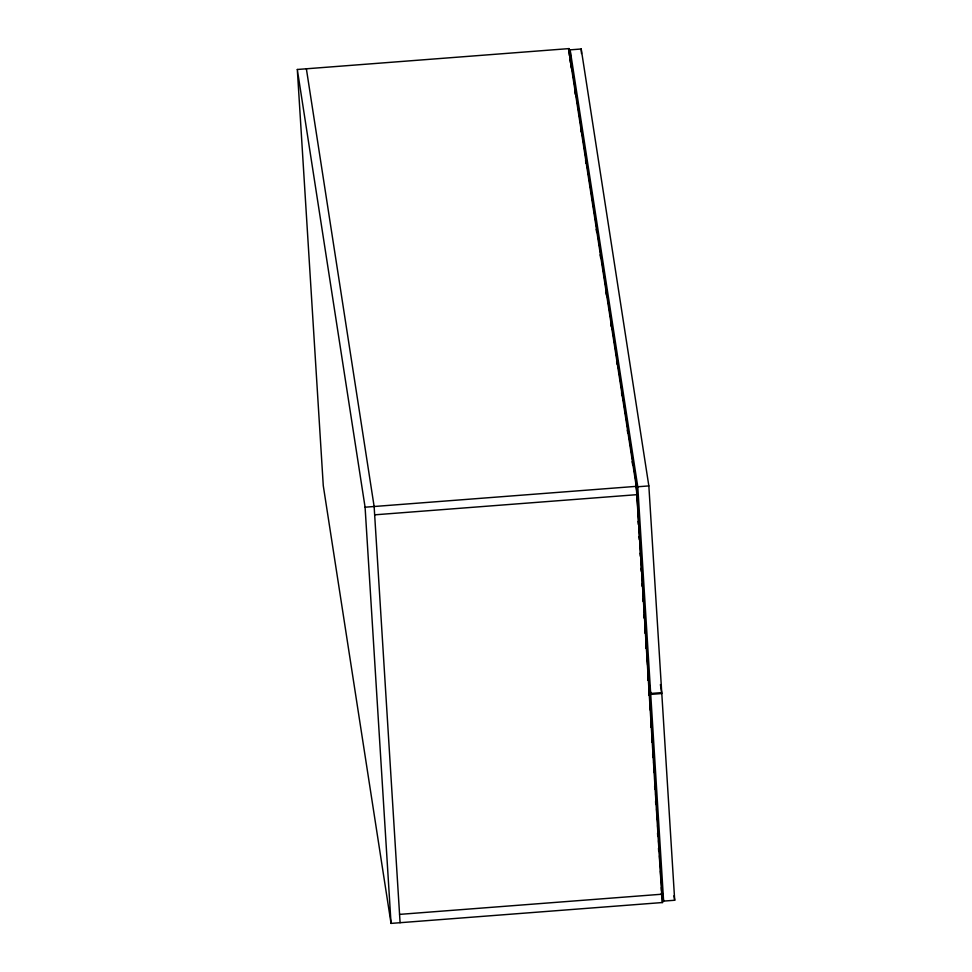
<?xml version="1.0" encoding="UTF-8"?>
<svg xmlns="http://www.w3.org/2000/svg" width="972" height="972" viewBox="0 0 972 972"><rect width="100%" height="100%" fill="white"/><g stroke="black" fill="none" stroke-linecap="round" stroke-linejoin="round"><path stroke-width="1.46" d="M297.31 69.486L569.009 48.6L636.769 486.316L662.722 902.514L391.036 923.4L323.275 485.684L297.31 69.486L365.083 507.202L391.036 923.4M571.269 67.955L570.139 49.851L581.207 48.989L648.846 485.915L661.738 692.623L650.669 693.473L647.887 675.516M365.083 507.202L636.769 486.316M570.139 49.851L637.778 486.765L648.846 485.915M374.657 514.832L637.292 494.639L636.138 487.142M648.871 682.429L650.73 694.397L661.798 693.546L674.689 900.254L663.609 901.105L661.531 887.643M399.565 914.385L662.211 894.191L661.507 889.696M568.511 48.636L636.271 486.352L662.224 902.551M569.993 59.924L570.455 62.925M574.865 91.404L575.339 94.406M580.673 128.875L581.135 131.876M585.545 160.356L586.007 163.357M596.225 229.307L596.687 232.308M600.161 254.798L600.623 257.799M605.969 292.268L606.431 295.269M610.841 323.749L611.303 326.75M616.637 361.232L617.099 364.221M621.509 392.7L621.983 395.701M627.317 430.183L627.778 433.184M632.189 461.664L632.651 464.665M660.401 684.567L661.798 693.546M647.947 676.439L648.409 679.44M673.985 895.771L674.689 900.254M661.337 893.511L662.029 898.019M306.374 68.793L374.135 506.509L400.087 922.707M637.778 486.765L650.669 693.473M650.73 694.397L663.609 901.105M637.122 497.117L637.778 507.712M638.154 513.763L638.811 524.358M639.102 528.889L639.758 539.484M640.038 544.028L640.803 556.142M641.083 560.674L641.739 571.269M642.03 575.813L642.686 586.408M642.966 590.94L643.634 601.534M643.914 606.078L644.667 618.192M644.946 622.724L645.615 633.319M645.894 637.863L646.55 648.458M646.842 653.002L647.595 665.103M647.874 669.647L648.531 680.242M648.822 684.774L649.478 695.369M649.758 699.913L650.426 710.508M650.705 715.052L651.459 727.153M651.75 731.697L652.406 742.292M652.686 746.824L653.354 757.419M653.634 761.963L654.29 772.558M654.666 778.608L655.335 789.203M655.614 793.747L656.27 804.342M656.562 808.874L657.218 819.469M657.594 825.532L658.263 836.127M658.542 840.659L659.198 851.253M659.478 855.797L660.146 866.392M660.425 870.936L661.094 881.531M661.47 887.582L661.653 890.607M638.118 521.369L638.312 524.394M639.066 536.495L639.26 539.533M640.111 553.153L640.293 556.178M641.046 568.28L641.241 571.305M641.994 583.419L642.176 586.444M642.942 598.545L643.124 601.583M643.974 615.203L644.169 618.228M644.922 630.33L645.104 633.355M645.858 645.469L646.052 648.494M647.85 677.253L648.032 680.279M648.786 692.38L648.98 695.405M650.766 724.164L650.961 727.19M651.714 739.303L651.908 742.329M652.662 754.43L652.844 757.467M654.642 786.214L654.824 789.24M655.578 801.353L655.772 804.379M657.57 833.138L657.752 836.163M658.506 848.264L658.7 851.29M581.207 48.989L581.487 53.521M569.009 48.6L569.446 55.538"/></g></svg>
